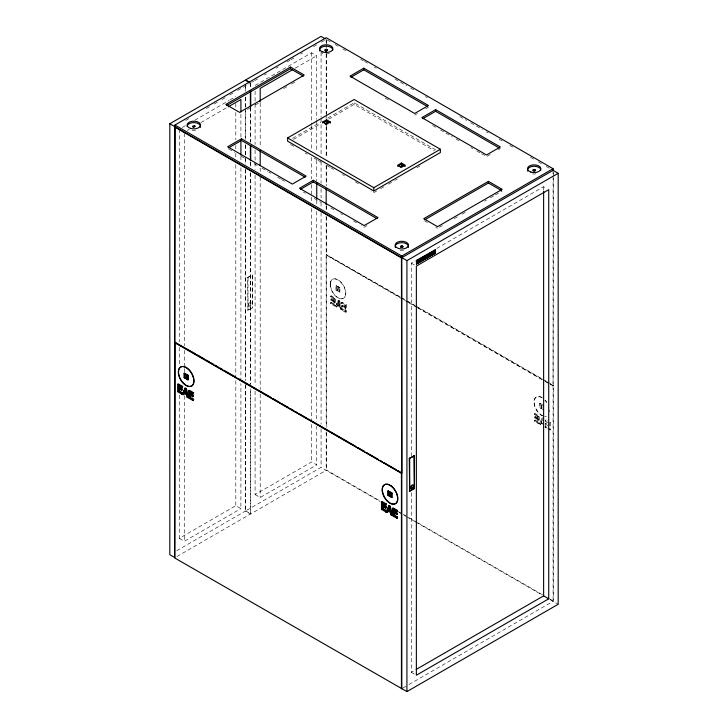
<?xml version="1.0" encoding="UTF-8"?>
<svg xmlns="http://www.w3.org/2000/svg" width="728" height="728" viewBox="0 0 728 728"><rect width="100%" height="100%" fill="white"/><g stroke="black" fill="none" stroke-linecap="round" stroke-linejoin="round"><path stroke-width="0.55" stroke-dasharray="3.64 2.73" d="M337.073 305.351L339.712 306.87L340.34 309.3L341.942 309.446L339.612 300.719L338.484 300.063L335.481 306.488L336.445 307.052L337.746 304.959L340.386 306.488L341.013 308.909L346.519 312.084L346.519 304.704L342.206 302.211L341.532 303.476L344.926 305.432L345.6 305.05L345.6 307.07L344.926 307.462L341.76 305.633L341.76 306.506L344.926 308.335L345.6 307.944L345.6 310.683L344.926 311.074L344.926 308.335M336.445 307.052L337.746 304.959M540.276 424.724L541.568 422.64L540.95 424.342L540.276 424.724L539.302 424.169L542.305 417.745L539.302 424.169M337.328 304.659L339.066 301.401L340.131 305.496L339.457 305.887L337.328 304.659L339.066 301.401M543.288 423.56L541.159 422.331L542.224 419.474M542.897 419.082L541.159 422.331M335.481 306.488L338.484 300.063M185.704 120.457L189.617 118.191M206.279 108.572L210.192 106.315M214.114 104.049L218.036 101.793M221.949 99.527L225.871 97.261M229.793 95.004L233.706 92.738M237.628 90.472L249.386 83.684M251.724 82.337L253.681 81.208M254.664 80.644L257.603 78.943M264.455 74.984L266.421 73.856M276.212 68.195L278.178 67.067M286.996 61.971L289.935 60.278M290.909 59.714L293.848 58.013M300.709 54.054L302.666 52.926M313.45 46.701L317.363 44.435M321.285 42.178L325.207 39.913M182.2 127.5L186.095 125.252M194.867 120.184L228.983 100.491M229.957 99.927L235.808 96.551M255.091 85.413L311.63 52.771L316.735 55.719L316.735 119.365M187.305 130.448L189.253 129.32M200.946 122.568L227.263 107.371M295.286 68.104L316.735 55.719M247.429 109.491L251.342 107.225M255.264 104.968L259.186 102.703M283.674 88.561L287.596 86.295M291.519 84.038L295.431 81.773M292.51 138.375L320.893 121.986M327.746 118.027L354.172 102.766L436.472 150.287M293.484 139.439L320.893 123.623M328.719 119.101L354.172 104.404L434.507 150.796M414.669 115.106L417.435 113.513M425.716 108.727L428.474 107.134M376.767 190.918L373.828 192.611L370.889 190.918M380.68 188.652L384.602 186.395M388.515 184.138L394.385 180.744M395.368 180.18L397.324 179.052M416.898 167.749L420.811 165.483M247.62 277.486L252.725 274.975L252.725 307.726L248.002 310.456L247.62 277.486L252.725 274.975M366.948 225.625L364.191 227.218L361.252 225.516M490.199 154.463L486.522 156.584L481.627 153.763M498.48 149.686L500.327 148.621M400.227 296.933L326.18 254.618L553.453 385.831L553.453 601.101L408.69 684.684M247.62 310.237L252.725 307.726M336.017 285.622L339.985 287.697L339.794 292.174L336.017 289.99L336.017 285.622L339.985 287.697M439.512 227.172L442.451 225.48M454.208 218.691L458.13 216.425M462.043 214.168L465.965 211.903M484.575 201.156L486.541 200.027M490.454 197.761L494.376 195.495M495.359 194.931L502.211 190.973M337.528 287.806L338.283 287.806L337.91 290.208L337.528 287.806L338.283 287.806M336.017 289.99L339.985 292.065M337.528 289.99L338.283 289.99M330.512 296.241L331.185 295.85L335.499 298.344L335.499 305.724L334.825 306.115L330.512 303.621L331.185 302.357L334.58 304.322L334.58 301.583L331.413 299.754L330.74 300.136L331.413 298.88L334.58 300.709L334.58 298.68L333.906 299.072L330.512 297.115L330.512 296.241L334.825 298.735L335.499 298.344M330.512 297.115L331.185 295.85M330.74 299.272L333.906 301.092L334.58 300.709M330.512 303.621L331.185 302.357M330.74 300.136L333.906 301.965L334.58 301.583M337.81 300.455L338.939 301.101L339.612 300.719M334.58 304.322L333.906 304.714L333.906 301.965M341.532 303.476L342.206 302.211M411.265 456.338L411.265 263.126L415.188 260.87M436.764 248.412L543.625 186.714L547.028 188.679M339.712 306.87L340.386 306.488M341.76 305.633L342.433 305.241L345.6 307.07M341.76 306.506L342.433 306.115L345.6 307.944M341.532 302.602L345.846 305.096L346.519 304.704M340.34 309.3L341.013 308.909M345.6 310.683L342.206 308.727L341.532 309.109L341.532 309.982L345.846 312.476L346.519 312.084M341.532 309.982L342.206 308.727M179.27 395.131L179.27 538.338L235.808 505.696L240.913 508.645L240.913 383.629M255.091 391.136L255.091 494.558L311.63 461.925L316.735 464.874L316.735 426.226M179.27 538.338L184.375 541.286L240.913 508.645M255.091 494.558L260.196 497.506L316.735 464.874M176.677 550.75L245.263 511.156L250.368 514.105L250.368 389.016M245.636 384.712L245.636 510.938L321.075 467.376L380.207 501.519M176.886 556.529L326.563 470.106L380.58 501.301M553.08 385.613L553.453 176.922M553.453 385.831L550.131 384.348M543.625 409.846L539.839 407.671L539.839 403.303L541.923 404.286M541.35 405.478L542.114 405.478L541.732 407.88L541.35 405.478L542.114 405.478M539.839 407.671L541.923 408.645M541.35 407.662L542.114 407.662M534.334 413.914L535.007 413.531L539.321 416.016L539.321 423.405L538.647 423.787L534.334 421.294L535.007 420.038L538.401 422.003L538.401 419.255L535.235 417.426L534.57 417.817L535.235 416.553L538.401 418.382L538.401 416.361L537.737 416.753L534.334 414.787L534.334 413.914L538.647 416.407L539.321 416.016M534.334 414.787L535.007 413.531M534.57 416.944L537.737 418.773L538.401 418.382M534.334 421.294L535.007 420.038M534.57 417.817L537.737 419.647L538.401 419.255M538.401 422.003L537.737 422.386L537.737 419.647M545.354 420.274L546.027 419.892L545.354 421.148L545.354 420.274L547.083 421.275M545.591 423.305L546.264 422.923L545.591 424.178L545.591 423.305L547.174 424.224M550.35 422.386L549.676 422.768L549.676 430.157L550.35 429.766L550.35 422.386L547.756 420.884M545.09 427.509L545.763 427.118L545.181 424.943M545.354 427.664L546.027 426.399L545.354 427.664L547.083 428.656M411.265 492.71L411.265 672.281L415.188 670.015M402.793 688.087L407.707 685.248M327.163 39.913L331.094 42.178M335.026 44.454L338.957 46.719M342.879 48.985L346.81 51.26M360.56 59.196L363.509 60.897M364.491 61.461L367.44 63.163M374.31 67.131L376.276 68.268M394.94 79.043L406.724 85.849M410.656 88.115L414.587 90.381M425.389 96.624L427.354 97.752M459.768 116.471L466.639 120.439M470.57 122.704L475.484 125.544M476.467 126.108L482.355 129.511M486.286 131.777L488.251 132.915M499.053 139.157L502.984 141.423M509.864 145.391L512.803 147.092M530.485 157.303L534.416 159.569M538.347 161.834L542.269 164.1M546.2 166.375L550.131 168.641M385.276 98.134L389.198 100.4M432.632 125.48L436.554 127.737M440.476 130.003L452.234 136.791M456.147 139.048L459.086 140.75M470.843 147.538L472.809 148.667M476.722 150.933L480.644 153.198M424.67 220.866L427.427 222.468M435.708 227.245L437.555 228.31M290.554 144.526L294.467 146.792M305.25 153.017L307.207 154.145M314.068 158.103L317.008 159.805M317.981 160.369L322.886 163.199M326.799 165.456L329.739 167.158M330.721 167.722L333.661 169.424M342.479 174.511L344.435 175.639M355.219 181.863L359.132 184.129M228.656 148.967L234.534 152.361M241.396 156.32L244.335 158.022M254.127 163.673L258.049 165.939M261.971 168.195L267.849 171.59M268.823 172.163L270.789 173.291M277.641 177.25L280.58 178.942M281.563 179.516L284.502 181.208M303.44 192.147L305.405 193.275M314.223 198.371L321.075 202.329M330.876 207.981L333.815 209.682M340.677 213.641L342.633 214.769M353.408 220.994L357.33 223.259M411.265 263.126L414.669 265.092M401.21 297.497L406.124 300.336M407.107 300.901L414.96 305.441M415.943 306.006L546.582 381.426M547.565 381.991L553.453 385.394M407.707 302.12L326.18 255.055L326.563 428.191M408.69 302.693L416.553 307.225M417.535 307.798L544.235 380.944M545.217 381.518L549.149 383.783M539.839 403.303L542.678 404.932M545.354 421.148L548.757 423.114M338.001 304.268L340.131 305.496M545.591 424.178L548.757 426.007M540.904 423.023L543.543 424.551M330.512 302.748L335.499 305.724M336.154 306.106L337.119 306.661M534.334 420.429L539.321 423.405M539.976 423.778L540.95 424.342M544.835 426.581L547.056 427.773M547.756 428.273L550.35 429.766M250.541 302.666A1.875 1.083 -60 0 1 249.95 305.569A1.875 1.083 -60 0 1 248.33 304.632A1.875 1.083 -60 0 1 250.541 302.666L250.923 302.884A1.875 1.083 -60 0 1 250.332 305.787A1.875 1.083 -60 0 1 248.712 304.85A1.875 1.083 -60 0 1 250.923 302.884M398.262 511.502L402.193 513.777M403.175 514.341L408.089 517.18M409.072 517.745L416.926 522.276M417.908 522.85L542.651 594.867M549.522 598.835L553.453 601.101M398.871 512.294L405.742 516.261M406.724 516.825L414.587 521.366M415.57 521.93L542.269 595.085M550.131 599.617L558.185 604.267M245.636 510.938L250.741 513.886L250.741 388.798M411.265 672.281L414.669 674.246M541.741 397.697L540.95 397.215A10.966 6.334 60 0 0 534.079 400.728L534.024 403.03A10.966 6.334 60 0 0 542.515 415.934M338.939 301.101L341.268 309.828M338.393 301.792L339.457 305.887M553.453 172.39L553.453 175.785M553.08 170.343L553.08 174.875M553.08 176.003L553.08 601.319M543.625 186.714L543.625 190.126M541.732 405.259L541.732 407.88M540.03 403.194L540.03 407.562M538.647 416.407L538.647 423.787M537.737 416.753L537.737 418.773M535.235 416.553L535.235 417.426M354.172 102.766L354.172 104.404M345.846 305.096L345.846 312.476M344.926 305.432L344.926 307.462M342.433 305.241L342.433 306.115M339.794 287.806L339.794 292.174M337.91 287.587L337.91 290.208M336.209 285.512L336.209 289.881M334.825 298.735L334.825 306.115M333.906 299.072L333.906 301.092M331.413 298.88L331.413 299.754M326.563 40.258L326.563 45.928M326.563 53.854L326.563 116.171M326.563 126.372L326.563 158.094M326.563 166.029L326.563 185.285M326.563 205.678L326.563 211.347M326.563 217.008L326.563 254.4M326.563 432.723L326.563 470.106M326.18 39.348L326.18 43.88M326.18 45.009L326.18 48.412M326.18 54.072L326.18 114.123M326.18 115.261L326.18 118.655M326.18 126.59L326.18 158.313M326.18 165.11L326.18 185.504M326.18 205.897L326.18 211.566M326.18 216.098L326.18 427.272M326.18 431.804L326.18 470.324M321.075 52.316L321.075 117.135M321.075 118.273L321.075 154.664M321.075 161.489L321.075 183.092M321.075 188.779L321.075 197.88M321.075 202.42L321.075 206.97M321.075 212.658L321.075 424.169M321.075 428.719L321.075 467.376M316.735 120.502L316.735 152.325M316.735 160.278L316.735 180.735M316.735 200.064L316.735 204.604M316.735 211.429L316.735 421.685M311.63 52.771L311.63 124.379M311.63 125.516L311.63 150.514M311.63 157.33L311.63 178.924M311.63 184.612L311.63 195.978M311.63 197.115L311.63 201.656M311.63 208.481L311.63 419.874M311.63 424.415L311.63 461.925M260.196 103.139L260.196 147.456M260.196 167.922L260.196 172.463M260.196 177.013L260.196 389.544M260.196 394.085L260.196 497.506M255.091 91.1L255.091 144.517M255.091 150.196L255.091 161.561M255.091 162.699L255.091 169.515M255.091 175.202L255.091 385.458M252.352 274.756L252.352 307.507M250.741 82.901L250.741 88.588M250.741 107.917L250.741 142.033M250.741 162.508L250.741 167.049M250.741 172.736L250.741 384.248M250.368 83.119L250.368 88.807M250.368 106.998L250.368 142.251M250.368 161.589L250.368 167.267M250.368 172.955L250.368 384.466M248.002 277.705L248.002 310.456M245.636 84.503L245.636 91.328M245.636 97.015L245.636 107.243M245.636 108.381L245.636 139.084M245.636 144.772L245.636 164.109M245.636 169.788L245.636 380.162M245.263 86.996L245.263 91.546M245.263 97.233L245.263 109.737M245.263 110.874L245.263 139.303M245.263 144.99L245.263 157.503M245.263 158.64L245.263 164.328M245.263 168.869L245.263 380.38M245.263 384.93L245.263 511.156M240.913 114.269L240.913 137.001M240.913 156.32L240.913 160.87M240.913 167.686L240.913 379.079M235.808 103.367L235.808 107.917M235.808 112.458L235.808 139.74M235.808 145.418L235.808 148.831M235.808 153.371L235.808 157.921M235.808 164.737L235.808 376.13M235.808 380.68L235.808 505.696M184.375 133.269L184.375 345.8M184.375 350.35L184.375 367.394M184.375 368.532L184.375 371.944M184.375 395.805L184.375 541.286M179.27 129.193L179.27 341.714M179.27 347.402L179.27 365.583M546.455 416.343A10.966 6.334 60 0 1 544.671 416.425M542.706 415.825A10.966 6.334 60 0 1 534.17 401.729A10.966 6.334 60 0 1 543.161 398.343M545.099 400.136A10.966 6.334 60 0 1 546.819 402.356M549.631 410.01A10.966 6.334 60 0 1 549.649 411.584M544.908 400.245A10.966 6.334 60 0 1 546.628 402.466M403.549 250.268A6.689 3.858 0 0 1 400.082 250.268M535.899 173.856A6.689 3.858 0 0 1 532.441 173.856M329.438 53.417A6.689 3.858 0 0 1 324.36 53.754M322.759 53.362A6.689 3.858 0 0 1 321.385 52.735M195.559 130.185A6.689 3.858 0 0 1 192.101 130.185M330.257 283.046L330.194 285.349A10.966 6.334 60 0 0 338.019 297.907A10.966 6.334 60 0 0 345.636 294.012A10.966 6.334 60 0 0 339.148 280.771L337.128 279.534A10.966 6.334 60 0 0 330.257 283.046M330.385 285.24A10.966 6.334 60 0 0 342.633 298.662A10.966 6.334 60 0 0 341.277 282.455A10.966 6.334 60 0 0 330.385 285.24"/><path stroke-width="1.09" d="M421.912 260.187L421.931 260.105A1.847 1.065 -60 0 0 422.431 259.923L423.05 258.285L421.931 258.931L423.678 258.649L422.968 260.242A1.847 1.065 -60 0 1 422.468 260.424L421.603 260.369L422.14 260.679L421.603 258.422L422.468 258.549L422.468 259.241M183.165 394.858L184.457 392.774L183.838 394.476L182.237 394.321L185.24 387.897L186.368 388.552L188.698 397.279L188.024 397.67L187.051 397.106L186.432 394.685L183.793 393.156M386.987 512.539L387.615 510.838L390.254 512.357L390.881 514.787L391.846 515.342L392.519 514.951L390.19 506.233L389.061 505.578L386.058 512.002L387.66 512.148L388.288 510.446M184.048 392.465L185.103 389.598L186.168 393.693L186.841 393.311L184.712 392.083L184.048 392.465L186.168 393.693M184.712 392.083L185.422 390.172M390.927 511.975L387.869 510.146L388.934 507.28L389.999 511.375M387.869 510.146L389.252 507.844M183.292 392.929L184.457 389.908M387.897 508.599L389.061 505.578M432.851 252.37C435.817 250.732 431.686 251.924 432.814 252.971M418.673 261.816L418.518 262.772L418.127 261.507L420.074 261.871L418.391 261.188L419.474 259.741L420.011 260.051L418.928 261.507M420.011 260.051L418.518 261.771L417.981 261.452L419.474 259.741M426.49 257.266C422.977 257.73 426.644 255.255 425.953 257.858L426.49 258.167L426.435 255.719L428 255.109L426.79 256.684L427.327 257.685L426.79 256.684M421.348 261.134C421.066 260.333 418.609 262.226 420.12 260.369M421.348 260.988L420.129 261.525L420.811 260.096L421.348 260.788L420.484 261.316L421.348 260.406M421.931 259.123C423.741 257.193 422.131 261.543 421.931 259.123L422.468 259.432C422.64 261.843 424.324 257.512 422.468 259.432M425.279 257.821L426.098 257.284L426.162 258.358L425.552 256.975L424.743 257.512L425.279 258.868L425.279 257.821L424.406 257.348L424.952 259.059L425.279 257.63M420.475 260.824L421.312 260.06L420.293 260.615C418.509 260.069 422.276 258.385 421.139 260.633M419.756 260.305L420.775 259.75L420.329 260.214M420.293 260.615L421.676 259.987M174.92 342.387L174.547 557.875L406.925 691.6L558.185 604.267L558.185 173.291L553.08 170.343L553.08 168.705L326.18 37.71L174.92 125.043L174.92 557.657L169.815 554.709L169.815 123.733L245.263 80.171L249.513 82.628M174.547 342.606L401.82 473.382L174.547 342.169L174.92 126.681M290.445 67.076L225.789 104.404L239.585 112.376L304.249 75.048L290.445 67.076L290.445 68.714L226.763 105.478M193.148 127.072L195.095 125.944M228.237 106.816L240.913 99.499L240.913 111.994M292.365 69.788L260.196 88.361L260.196 102.002M241.478 138.793L227.673 146.765L292.338 184.093L306.142 176.131L241.478 138.793L241.478 140.431L305.159 177.204M363.809 68.168L350.004 76.14L414.669 113.468L428.474 105.496L363.809 68.168L363.809 69.806L427.5 106.57M228.592 147.866L241.478 140.431M350.932 77.241L363.809 69.806M287.615 137.92L354.172 99.499L440.385 149.276L440.385 152.552L373.828 190.973L287.615 141.196L287.615 137.92L373.828 187.697L440.385 149.276M322.777 123.078L322.777 121.986L326.563 119.802L330.348 121.986L330.348 123.078M323.723 122.532L326.563 120.894L329.402 122.532M325.243 123.623L327.809 122.595L325.634 124.288L325.243 123.623L327.809 122.595M322.777 121.986L326.563 124.169L330.348 121.986M313.331 180.28L299.526 188.243L364.191 225.58L377.996 217.608L313.331 180.28L313.331 181.918L377.013 218.682M435.663 109.646L421.858 117.618L486.522 154.955L500.327 146.983L435.663 109.646L435.663 111.284L499.344 148.057M300.446 189.353L313.331 181.918M422.777 118.719L435.663 111.284M401.437 163.026L397.652 165.211L401.437 167.394L405.223 165.211L401.437 163.026L401.437 164.119L397.652 166.303M174.547 342.169L195.55 353.854M488.415 181.372L423.751 218.7L437.555 226.672L502.211 189.335L488.415 181.372L488.415 183.001L424.724 219.774M184.193 373.282L188.161 375.348L187.97 379.825L184.193 377.65L184.193 373.282L188.161 375.348M184.193 377.65L188.161 379.716M185.886 377.541L186.65 377.541L186.65 375.357L185.886 375.357L185.886 377.541L186.65 377.541M177.65 384.293L178.324 383.911L182.646 386.404L181.973 387.66L178.569 385.704L178.569 387.724L181.736 389.553L182.41 389.161L181.736 390.426L178.569 388.597L178.569 391.336L181.973 393.302L182.646 392.911L181.973 394.176L177.65 391.682L177.65 384.293L181.973 386.786L182.646 386.404M174.92 125.043L401.82 256.038L553.08 168.705M178.569 385.704L179.243 385.312L179.243 387.332L182.41 389.161M174.547 126.899L401.437 257.894L553.453 170.124M178.569 387.724L179.243 387.332M178.569 388.597L179.243 388.206L179.243 390.945L182.646 392.911M177.65 391.682L178.324 391.291M178.569 391.336L179.243 390.945M169.815 123.733L406.925 260.624L558.185 173.291M184.566 388.288L185.695 388.943L186.368 388.552M182.237 394.321L182.91 393.939M188.679 390.663L189.353 390.272L193.666 392.765L192.993 394.03L189.599 392.064L189.599 394.085L192.765 395.914L193.43 395.522L192.765 396.787L189.599 394.958L189.599 397.697L192.993 399.663L193.666 399.272L192.993 400.536L188.679 398.043L188.679 390.663L192.993 393.156L193.666 392.765M416.371 260.624L435.471 249.813L435.471 253.089L416.562 264L416.371 260.624L435.471 249.813M417.626 260.806L418.172 262.972L417.626 262.653L417.626 260.806L418.518 260.915L418.518 261.771M428.419 254.573L428.956 256.738L428.419 254.573L429.302 254.682L429.302 256.32L428.765 256.01M431.713 252.671L432.068 252.47C433.224 254.163 429.256 256.702 430.175 253.562L431.058 253.672C430.121 256.484 433.333 254.445 432.259 252.98L431.713 252.671C432.787 254.154 429.602 256.138 430.521 253.362M426.79 255.728C428.801 254.254 426.59 257.776 426.79 255.728C428.701 254.964 428.401 257.084 426.79 256.465M423.596 257.821L424.46 257.94L424.46 259.332L423.596 259.214L423.596 257.821L424.46 257.94M424.406 257.348L425.279 257.475M426.435 255.719L428.601 255.501L427.327 256.993M430.175 253.562L431.058 253.672M432.259 252.98L432.605 252.78C433.761 254.472 429.793 257.02 430.712 253.872M433.424 252.489L434.643 251.979L434.106 251.378M432.432 253.999A3.886 2.239 -60 0 0 433.287 253.653C433.588 251.661 435.79 252.752 433.833 253.963A3.886 2.239 -60 0 1 432.969 254.309L432.432 253.69L433.524 252.707M189.599 394.085L190.263 393.702L193.43 395.522M426.79 257.375L426.981 257.885L426.981 256.029M428.419 256.429L430.476 255.865L429.93 255.555M434.643 251.688C430.931 253.344 436.172 252.853 432.969 254.309M416.371 263.891L435.471 253.089M187.051 397.106L187.724 396.714M189.599 397.697L190.263 397.315L193.666 399.272M409.282 458.367L414.387 455.865L414.387 488.606L409.664 491.336L409.282 458.367L414.387 455.865M388.015 490.954L391.983 493.029L391.791 497.506L388.015 495.322L388.015 490.954L391.983 493.029M389.717 493.029L390.472 493.029L390.09 495.431L389.717 493.029L390.472 493.029M388.015 495.322L391.983 497.397M389.717 495.213L390.472 495.213M381.481 501.974L382.154 501.583L386.468 504.076L385.795 505.341L382.4 503.376L382.4 505.396L386.24 507.716L385.567 508.099L382.4 506.269L382.4 509.018L385.795 510.974L386.468 510.592L385.795 511.848L381.481 509.354L381.481 501.974L385.795 504.468L386.468 504.076M382.4 505.396L383.074 505.014L386.24 506.843L386.24 507.716M409.282 491.118L413.067 488.934M381.481 509.354L382.154 508.972M382.4 509.018L383.074 508.626L386.468 510.592M386.24 506.843L385.567 508.099M388.388 505.96L389.516 506.615L390.19 506.233M386.058 512.002L386.732 511.611M392.501 508.335L393.175 507.953L397.488 510.446L396.815 511.702L393.42 509.736L393.42 511.766L397.261 514.077L396.587 514.469L393.42 512.639L393.42 515.379L397.488 517.826L396.815 518.209L392.501 515.724L392.501 508.335L396.815 510.829L397.488 510.446M393.42 509.736L394.094 509.354L394.094 511.375L397.261 513.204L397.261 514.077M393.42 511.766L394.094 511.375M393.42 512.639L394.094 512.248L394.094 514.987L397.488 516.953L397.488 517.826M390.881 514.787L391.555 514.396M393.42 515.379L394.094 514.987M397.261 513.204L396.587 514.469M397.488 516.953L396.815 518.209M416.17 669.451L543.625 595.868L548.73 598.807L548.73 189.662L416.371 266.075L416.371 675.229L548.73 598.807M325.398 49.577L325.616 49.477A1.137 0.655 0 0 1 327.318 50.041A1.137 0.655 0 0 1 325.616 50.614A1.137 0.655 0 0 1 325.616 49.477M325.334 38.857L321.075 36.4L245.636 79.953L249.895 82.41M290.445 68.714L303.33 76.149M488.415 183.001L501.292 190.445M401.437 164.119L405.223 166.303M327.809 123.032L327.418 122.368M434.079 251.688L434.643 251.979M432.068 252.47L432.605 252.78M432.432 253.69L432.996 253.99M423.596 259.214L424.133 259.523L424.133 258.131M421.931 259.923L422.468 260.233M420.811 259.905L421.348 260.214M420.811 260.478L421.676 260.942L421.603 258.422M419.738 260.078L420.274 260.387M419.046 259.987L419.583 260.296M417.981 261.716L418.518 262.025M197.516 354.991L204.386 358.959M206.352 360.096L209.3 361.798M211.266 362.935L213.231 364.064M215.197 365.201L218.136 366.903M220.102 368.031L222.067 369.169M224.033 370.306L235.817 377.104M237.783 378.241L271.18 397.524M273.146 398.653L280.016 402.63M281.982 403.758L288.861 407.735M290.827 408.863L293.775 410.565M295.732 411.702L297.697 412.831M299.663 413.968L306.543 417.936M308.508 419.073L355.655 446.291M357.612 447.429L364.491 451.396M366.457 452.534L378.241 459.332M380.207 460.469L382.173 461.607M384.138 462.735L395.923 469.542M397.888 470.679L401.82 472.945L401.437 257.894M414.387 488.606L414.014 455.646M388.543 509.755L389.962 510.574M389.516 506.615L391.846 515.342M185.695 388.943L188.024 397.67M543.625 191.264L543.625 595.868M435.28 249.704L435.28 252.98M427.327 256.038L427.327 256.784M423.924 257.63L423.924 259.022M421.931 258.231L421.931 258.931M417.981 260.597L417.981 261.452M416.562 260.733L416.562 264M409.664 458.585L409.664 491.336M406.925 260.624L406.925 691.6M401.82 256.038L401.82 688.652M401.437 473.6L401.437 688.87M396.815 510.829L396.815 511.702M391.791 493.138L391.791 497.506M390.09 492.81L390.09 495.431M388.206 490.845L388.206 495.213M385.795 504.468L385.795 505.341M385.795 510.974L385.795 511.848M383.074 502.993L383.074 505.014M383.074 505.887L383.074 508.626M373.828 187.697L373.828 190.973M326.563 119.802L326.563 120.894M326.563 124.169L326.563 125.262M326.18 49.54L326.18 51.806M326.18 188.907L326.18 204.768M316.735 183.01L316.735 198.926M260.196 150.869L260.196 165.647M250.741 90.864L250.741 106.779M250.741 145.445L250.741 160.233M250.368 91.082L250.368 106.998M250.368 145.664L250.368 160.451M240.913 140.413L240.913 155.182M192.993 393.156L192.993 394.03M192.993 399.663L192.993 400.536M192.765 395.914L192.765 396.787M190.263 391.673L190.263 393.702M190.263 394.567L190.263 397.315M187.97 375.457L187.97 379.825M186.268 375.138L186.268 377.759M184.375 373.173L184.375 377.541M181.973 386.786L181.973 387.66M181.973 393.302L181.973 394.176M181.736 389.553L181.736 390.426M181.372 366.675A10.966 6.334 60 0 0 182.592 382.2A10.966 6.334 60 0 0 193.976 381.8L193.921 379.434A10.966 6.334 60 0 0 193.584 377.723M183.092 366.448A10.966 6.334 60 0 1 185.03 366.894L187.051 367.995A10.966 6.334 60 0 1 193.339 376.858M412.03 488.224A1.875 1.083 -60 0 1 410.719 487.187A1.875 1.083 -60 0 1 412.476 485.003A1.875 1.083 -60 0 1 413.167 486.805M412.958 487.241A1.875 1.083 -60 0 1 412.366 487.978M395.359 247.538A6.689 3.858 0 0 1 401.82 242.679A6.689 3.858 0 0 1 408.272 247.538M527.709 171.126A6.689 3.858 0 0 1 533.296 166.293A6.689 3.858 0 0 1 540.859 170.124M319.701 50.987A6.689 3.858 0 0 1 325.407 46.21A6.689 3.858 0 0 1 332.869 50.105M187.142 126.463A6.689 3.858 0 0 1 194.704 122.632A6.689 3.858 0 0 1 200.291 127.455M534.734 170.907A1.137 0.655 0 0 1 533.051 170.452A1.137 0.655 0 0 1 534.37 169.697A1.137 0.655 0 0 1 535.153 170.671M402.111 247.393A1.137 0.655 0 0 1 400.682 246.701A1.137 0.655 0 0 1 402.293 246.164A1.137 0.655 0 0 1 402.62 247.22M402.293 165.593L400.118 166.849L402.684 165.82L402.293 165.593M390.872 485.667L388.852 484.575A10.966 6.334 60 0 0 382.364 490.317A10.966 6.334 60 0 0 389.981 503.012A10.966 6.334 60 0 0 397.806 499.481L397.743 497.106A10.966 6.334 60 0 0 390.872 485.667M178.424 373.564A10.966 6.334 60 0 0 190.982 386.322A10.966 6.334 60 0 0 188.834 369.779A10.966 6.334 60 0 0 178.424 373.564M382.255 491.245A10.966 6.334 60 0 0 394.804 503.994A10.966 6.334 60 0 0 392.656 487.451A10.966 6.334 60 0 0 382.255 491.245M412.749 488.197A1.875 1.083 -60 0 0 413.34 485.294A1.875 1.083 -60 0 0 411.129 487.26A1.875 1.083 -60 0 0 412.749 488.197M530.83 172.045A6.689 3.858 0 0 0 540.859 168.705A6.689 3.858 0 0 0 530.83 165.365A6.689 3.858 0 0 0 530.83 172.045M398.471 248.457A6.689 3.858 0 0 0 408.499 245.118A6.689 3.858 0 0 0 398.471 241.778A6.689 3.858 0 0 0 398.471 248.457M190.49 128.383A6.689 3.858 0 0 0 200.518 125.043A6.689 3.858 0 0 0 190.49 121.694A6.689 3.858 0 0 0 190.49 128.383M322.759 51.943A6.689 3.858 0 0 0 332.869 48.685A6.689 3.858 0 0 0 322.932 45.254A6.689 3.858 0 0 0 322.759 51.943M533.597 170.689A1.137 0.655 0 0 0 535.308 170.124A1.137 0.655 0 0 0 533.597 169.56A1.137 0.655 0 0 0 533.597 170.689M325.616 50.833A1.137 0.655 0 0 0 327.318 50.259A1.137 0.655 0 0 0 325.616 49.695A1.137 0.655 0 0 0 325.616 50.833M401.246 247.111A1.137 0.655 0 0 0 402.948 246.537A1.137 0.655 0 0 0 401.246 245.973A1.137 0.655 0 0 0 401.246 247.111M193.266 127.027A1.137 0.655 0 0 0 194.968 126.463A1.137 0.655 0 0 0 193.266 125.889A1.137 0.655 0 0 0 193.266 127.027"/></g></svg>
